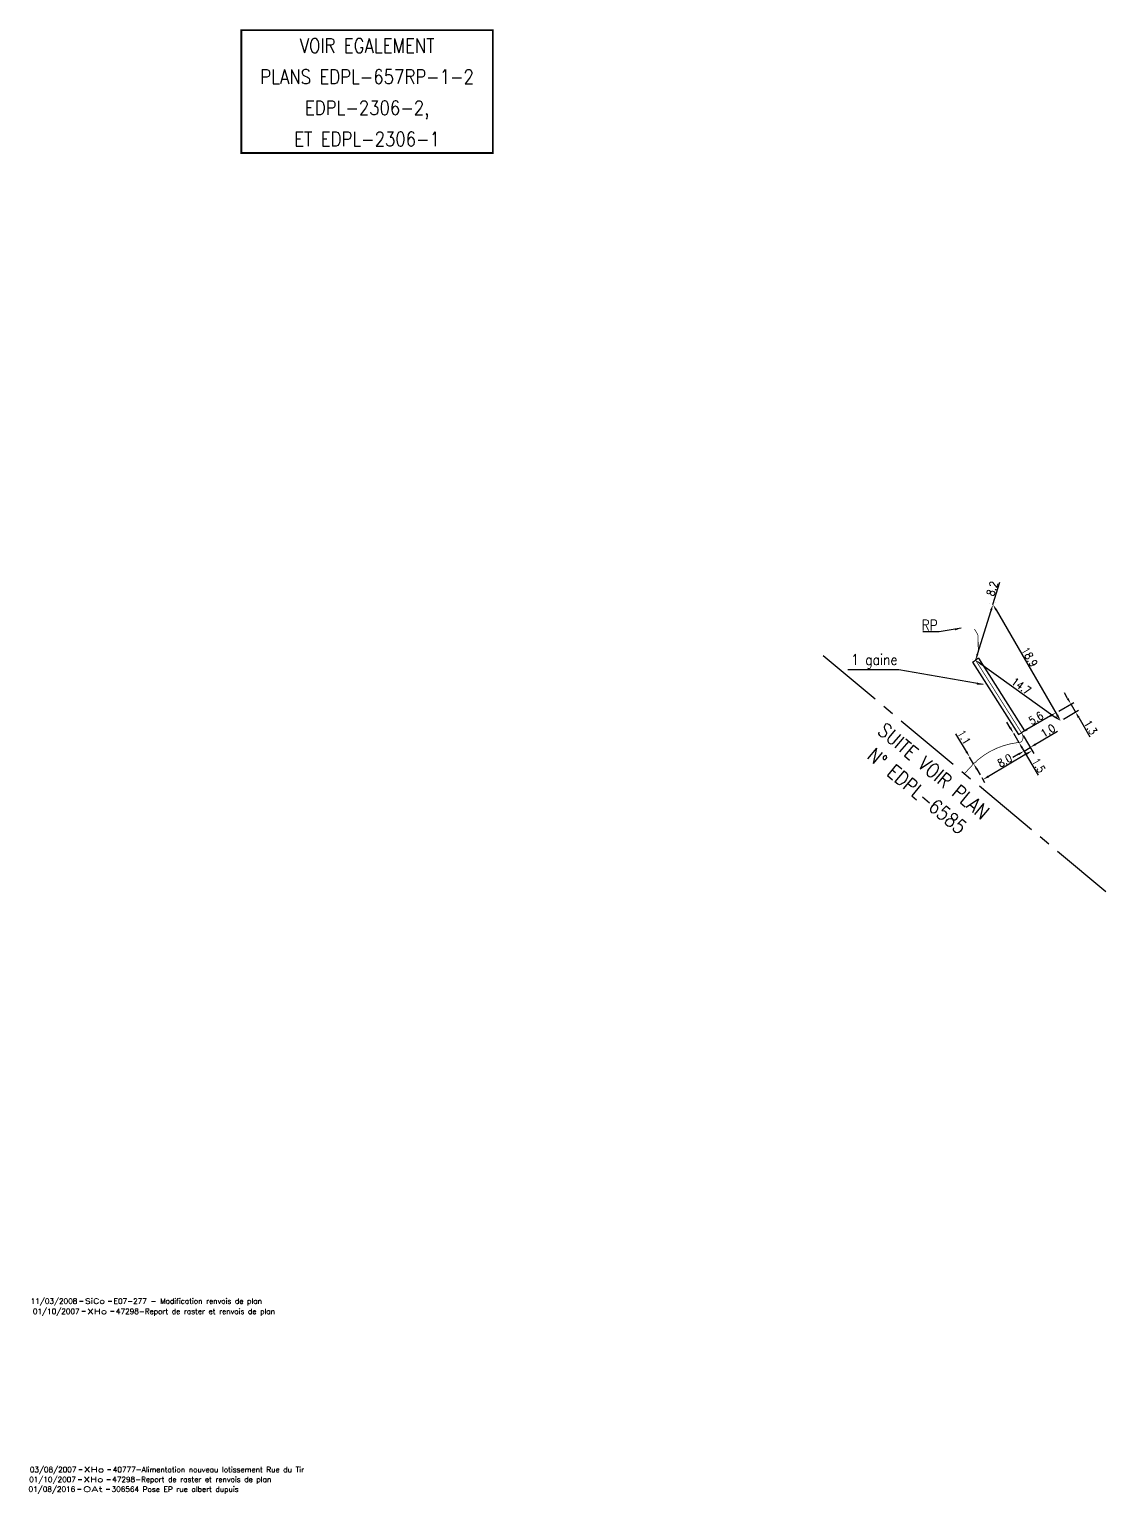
# Model space of a CAD drawing. Header units: millimetres. Extents: x 257011 to 257981, y 142997 to 144000.
# Drawn here: x 257011.1 to 257162.3, y 143735.6 to 143941.4 of the extents above; entities that cross this region are included whole.
import ezdxf
from ezdxf.enums import TextEntityAlignment as Align

# ---------------------------------------------------------------- set-up
doc = ezdxf.new("R2010")
doc.units = ezdxf.units.MM
doc.header["$PDMODE"] = 34
doc.linetypes.add('CENTER2', pattern=[28.575, 19.05, -3.175, 3.175, -3.175])
doc.linetypes.add('E_ST_Al', pattern=[2000, 1000, 1000])
doc.layers.get('0').update_dxf_attribs({"linetype": 'CONTINUOUS'})
doc.layers.get('DEFPOINTS').update_dxf_attribs({"linetype": 'CONTINUOUS'})
for name, color, linetype in [('E_100', 3, 'CONTINUOUS'), ('E_400', 7, 'CONTINUOUS'), ('E_900', 7, 'CONTINUOUS')]:
    doc.layers.add(name, color=color, linetype=linetype)
doc.layers.add('E_910', color=7, linetype='CONTINUOUS', plot=False)
doc.styles.get("Standard").update_dxf_attribs({"font": 'romans.shx', "width": 0.85})
doc.dimstyles.get("Standard").update_dxf_attribs({"dimtxt": 1.5, "dimasz": 1.2, "dimexe": 0.625, "dimexo": 0.625, "dimgap": 0.25, "dimtad": 1, "dimdec": 1, "dimzin": 0, "dimdsep": 46, "dimtxsty": 'Standard', "dimcen": -0.5, "dimadec": 0, "dimazin": 0, "dimtfac": 1, "dimtdec": 1, "dimtmove": 0, "dimatfit": 3, "dimfxl": 0, "dimtolj": 1, "dimtzin": 0, "dimarcsym": 0})

# ---------------------------------------------------------------- blocks, each defined once
blk = doc.blocks.new('GIS_MODF')
at = {"color": 0, "linetype": 'Continuous', "flags": 128}
for points in [[(-2.26, -0.01), (-1.76, -0.01)], [(1.76, -0.01), (2.26, -0.01)]]:
    blk.add_lwpolyline(points, dxfattribs=at)
at = {"color": 0, "linetype": 'Continuous'}
blk.add_attdef('DATE', text='', height=0.75, dxfattribs=at).set_placement((-2.58, -0.39), align=Align.RIGHT)
at = {"color": 0, "linetype": 'Continuous', "width": 3.590909}
blk.add_attdef('USER', text='', height=0.75, dxfattribs=at).set_placement((-1.52, -0.39), (1.31, -0.39), align=Align.FIT)
at = {"color": 0, "linetype": 'Continuous'}
blk.add_attdef('DESC', (2.53, -0.39), '', height=0.75, dxfattribs=at)
blk = doc.blocks.new('*D206')
at = {"layer": 'DEFPOINTS', "color": 0, "linetype": 'Continuous', "transparency": 16777216}
for p in [(257143.23, 143839.1), (257143.23, 143839.1), (257143.79, 143838.15)]:
    blk.add_point(p, dxfattribs=at)
at = {"layer": 'E_100', "color": 0, "linetype": 'Continuous', "lineweight": -2, "transparency": 16777216}
for p, q in [((257142.77, 143839.87), (257141.31, 143842.34)), ((257143.79, 143838.15), (257143.23, 143839.1)), ((257144.19, 143838.39), (257144.19, 143838.39)), ((257144.25, 143837.38), (257144.71, 143836.6))]:
    blk.add_line(p, q, dxfattribs=at)
at = {"layer": 'E_100', "color": 0, "linetype": 'Continuous', "transparency": 16777216}
for points in [[(257142.9, 143839.95), (257142.64, 143839.8), (257143.23, 143839.1)], [(257144.38, 143837.45), (257144.12, 143837.3), (257143.79, 143838.15)]]:
    blk.add_solid(points, dxfattribs=at)
at = {"layer": 'E_100', "color": 0, "linetype": 'Continuous', "transparency": 16777216, "insert": (257142.46, 143841.88), "char_height": 1.125, "attachment_point": 5, "rotation": 300.5715}
blk.add_mtext('\\A1;1.1', dxfattribs=at)
blk = doc.blocks.new('*D207')
at = {"layer": 'DEFPOINTS', "color": 0, "linetype": 'Continuous', "transparency": 16777216}
for p in [(257150.51, 143842.5), (257144.71, 143836.6), (257145.11, 143835.92)]:
    blk.add_point(p, dxfattribs=at)
at = {"layer": 'E_100', "color": 0, "linetype": 'Continuous', "lineweight": -2, "transparency": 16777216}
for p, q in [((257150.75, 143842.1), (257152.23, 143839.59)), ((257151.22, 143839.53), (257145.88, 143836.38)), ((257144.94, 143836.2), (257145.34, 143835.52))]:
    blk.add_line(p, q, dxfattribs=at)
at = {"layer": 'E_100', "color": 0, "linetype": 'Continuous', "transparency": 16777216}
for points in [[(257151.14, 143839.66), (257151.3, 143839.4), (257151.99, 143839.99)], [(257145.8, 143836.51), (257145.96, 143836.25), (257145.11, 143835.92)]]:
    blk.add_solid(points, dxfattribs=at)
at = {"layer": 'E_100', "color": 0, "linetype": 'Continuous', "transparency": 16777216, "insert": (257148.17, 143838.6), "char_height": 1.125, "attachment_point": 5, "rotation": 30.5715}
blk.add_mtext('\\A1;8.0', dxfattribs=at)
blk = doc.blocks.new('*D208')
at = {"layer": 'DEFPOINTS', "color": 0, "linetype": 'Continuous', "transparency": 16777216}
for p in [(257149.39, 143842.43), (257150.16, 143841.14), (257150.16, 143841.14)]:
    blk.add_point(p, dxfattribs=at)
at = {"layer": 'E_100', "color": 0, "linetype": 'Continuous', "lineweight": -2, "transparency": 16777216}
for p, q in [((257148.93, 143843.2), (257148.48, 143843.98)), ((257148.99, 143842.19), (257148.99, 143842.19)), ((257149.39, 143842.43), (257150.16, 143841.14)), ((257149.75, 143840.9), (257149.75, 143840.9)), ((257150.61, 143840.36), (257152.86, 143836.56))]:
    blk.add_line(p, q, dxfattribs=at)
at = {"layer": 'E_100', "color": 0, "linetype": 'Continuous', "transparency": 16777216}
for points in [[(257149.06, 143843.28), (257148.81, 143843.13), (257149.39, 143842.43)], [(257150.74, 143840.44), (257150.48, 143840.29), (257150.16, 143841.14)]]:
    blk.add_solid(points, dxfattribs=at)
at = {"layer": 'E_100', "color": 0, "linetype": 'Continuous', "transparency": 16777216, "insert": (257152.93, 143837.91), "char_height": 1.125, "attachment_point": 5, "rotation": 300.5715}
blk.add_mtext('\\A1;1.5', dxfattribs=at)
blk = doc.blocks.new('*D209')
at = {"layer": 'DEFPOINTS', "color": 0, "linetype": 'Continuous', "transparency": 16777216}
for p in [(257155.35, 143845.32), (257150.51, 143842.51), (257150.51, 143842.51)]:
    blk.add_point(p, dxfattribs=at)
at = {"layer": 'E_100', "color": 0, "linetype": 'Continuous', "lineweight": -2, "transparency": 16777216}
blk.add_line((257154.57, 143844.87), (257151.28, 143842.96), dxfattribs=at)
at = {"layer": 'E_100', "color": 0, "linetype": 'Continuous', "transparency": 16777216}
for points in [[(257154.49, 143845), (257154.64, 143844.74), (257155.35, 143845.32)], [(257151.21, 143843.09), (257151.36, 143842.83), (257150.51, 143842.51)]]:
    blk.add_solid(points, dxfattribs=at)
at = {"layer": 'E_100', "color": 0, "linetype": 'Continuous', "transparency": 16777216, "insert": (257152.55, 143844.57), "char_height": 1.125, "attachment_point": 5, "rotation": 30.1665}
blk.add_mtext('\\A1;5.6', dxfattribs=at)
blk = doc.blocks.new('*D210')
at = {"layer": 'DEFPOINTS', "color": 0, "linetype": 'Continuous', "transparency": 16777216}
for p in [(257146.5, 143860.54), (257156, 143844.2), (257156, 143844.2)]:
    blk.add_point(p, dxfattribs=at)
at = {"layer": 'E_100', "color": 0, "linetype": 'Continuous', "lineweight": -2, "transparency": 16777216}
for p, q in [((257146.91, 143860.78), (257146.91, 143860.78)), ((257146.95, 143859.76), (257155.55, 143844.98)), ((257156.41, 143844.44), (257156.41, 143844.44))]:
    blk.add_line(p, q, dxfattribs=at)
at = {"layer": 'E_100', "color": 0, "linetype": 'Continuous', "transparency": 16777216}
for points in [[(257147.08, 143859.84), (257146.83, 143859.69), (257146.5, 143860.54)], [(257155.68, 143845.05), (257155.42, 143844.9), (257156, 143844.2)]]:
    blk.add_solid(points, dxfattribs=at)
at = {"layer": 'E_100', "color": 0, "linetype": 'Continuous', "transparency": 16777216, "insert": (257151.66, 143853.15), "char_height": 1.125, "attachment_point": 5, "rotation": 300.1676}
blk.add_mtext('\\A1;18.9', dxfattribs=at)
blk = doc.blocks.new('*D211')
at = {"layer": 'DEFPOINTS', "color": 0, "linetype": 'Continuous', "transparency": 16777216}
for p in [(257146.5, 143860.54), (257146.5, 143860.54), (257144.07, 143852.71)]:
    blk.add_point(p, dxfattribs=at)
at = {"layer": 'E_100', "color": 0, "linetype": 'Continuous', "lineweight": -2, "transparency": 16777216}
for p, q in [((257146.5, 143860.54), (257147.47, 143863.67)), ((257144.34, 143853.57), (257146.24, 143859.68)), ((257146.05, 143860.68), (257146.05, 143860.68)), ((257143.63, 143852.85), (257143.63, 143852.85))]:
    blk.add_line(p, q, dxfattribs=at)
at = {"layer": 'E_100', "color": 0, "linetype": 'Continuous', "transparency": 16777216}
for points in [[(257146.09, 143859.73), (257146.38, 143859.64), (257146.5, 143860.54)], [(257144.2, 143853.61), (257144.48, 143853.52), (257144.07, 143852.71)]]:
    blk.add_solid(points, dxfattribs=at)
at = {"layer": 'E_100', "color": 0, "linetype": 'Continuous', "transparency": 16777216, "insert": (257146.4, 143862.76), "char_height": 1.125, "attachment_point": 5, "rotation": 72.7733}
blk.add_mtext('\\A1;8.2', dxfattribs=at)
blk = doc.blocks.new('*D212')
at = {"layer": 'DEFPOINTS', "color": 0, "linetype": 'Continuous', "transparency": 16777216}
for p in [(257144.07, 143852.71), (257156, 143844.2), (257156, 143844.2)]:
    blk.add_point(p, dxfattribs=at)
at = {"layer": 'E_100', "color": 0, "linetype": 'Continuous', "lineweight": -2, "transparency": 16777216}
for p, q in [((257144.35, 143853.09), (257144.35, 143853.09)), ((257144.81, 143852.19), (257155.27, 143844.72)), ((257156.27, 143844.58), (257156.27, 143844.58))]:
    blk.add_line(p, q, dxfattribs=at)
at = {"layer": 'E_100', "color": 0, "linetype": 'Continuous', "transparency": 16777216}
for points in [[(257144.89, 143852.31), (257144.72, 143852.06), (257144.07, 143852.71)], [(257155.35, 143844.85), (257155.18, 143844.6), (257156, 143844.2)]]:
    blk.add_solid(points, dxfattribs=at)
at = {"layer": 'E_100', "color": 0, "linetype": 'Continuous', "transparency": 16777216, "insert": (257150.47, 143849.07), "char_height": 1.125, "attachment_point": 5, "rotation": 324.4965}
blk.add_mtext('\\A1;14.7', dxfattribs=at)
blk = doc.blocks.new('*D213')
at = {"layer": 'DEFPOINTS', "color": 0, "linetype": 'Continuous', "transparency": 16777216}
for p in [(257155.35, 143845.32), (257158.1, 143845.42), (257156, 143844.2)]:
    blk.add_point(p, dxfattribs=at)
at = {"layer": 'E_100', "color": 0, "linetype": 'Continuous', "lineweight": -2, "transparency": 16777216}
for p, q in [((257157, 143847.33), (257156.55, 143848.1)), ((257155.75, 143845.56), (257157.86, 143846.78)), ((257156.41, 143844.44), (257158.51, 143845.66)), ((257157.45, 143846.55), (257158.1, 143845.42)), ((257158.56, 143844.65), (257160.13, 143841.93))]:
    blk.add_line(p, q, dxfattribs=at)
at = {"layer": 'E_100', "color": 0, "linetype": 'Continuous', "transparency": 16777216}
for points in [[(257157.13, 143847.4), (257156.87, 143847.25), (257157.45, 143846.55)], [(257158.69, 143844.72), (257158.43, 143844.57), (257158.1, 143845.42)]]:
    blk.add_solid(points, dxfattribs=at)
at = {"layer": 'E_100', "color": 0, "linetype": 'Continuous', "transparency": 16777216, "insert": (257160.22, 143843.27), "char_height": 1.125, "attachment_point": 5, "rotation": 300.1676}
blk.add_mtext('\\A1;1.3', dxfattribs=at)
blk = doc.blocks.new('*D214')
at = {"layer": 'DEFPOINTS', "color": 0, "linetype": 'Continuous', "transparency": 16777216}
for p in [(257150.51, 143842.5), (257150.63, 143840.34), (257151.73, 143840.44)]:
    blk.add_point(p, dxfattribs=at)
at = {"layer": 'E_100', "color": 0, "linetype": 'Continuous', "lineweight": -2, "transparency": 16777216}
for p, q in [((257150.75, 143842.1), (257151.97, 143840.04)), ((257152.5, 143840.9), (257155.57, 143842.71)), ((257150.09, 143839.48), (257149.32, 143839.02)), ((257150.87, 143839.93), (257151.73, 143840.44)), ((257150.87, 143839.93), (257151.11, 143839.53))]:
    blk.add_line(p, q, dxfattribs=at)
at = {"layer": 'E_100', "color": 0, "linetype": 'Continuous', "transparency": 16777216}
for points in [[(257152.43, 143841.03), (257152.58, 143840.77), (257151.73, 143840.44)], [(257150.02, 143839.61), (257150.17, 143839.35), (257150.87, 143839.93)]]:
    blk.add_solid(points, dxfattribs=at)
at = {"layer": 'E_100', "color": 0, "linetype": 'Continuous', "transparency": 16777216, "insert": (257154.23, 143842.79), "char_height": 1.125, "attachment_point": 5, "rotation": 30.5715}
blk.add_mtext('\\A1;1.0', dxfattribs=at)

msp = doc.modelspace()

# ---------------------------------------------------------------- linework, layer by layer
at = {"layer": 'E_100', "linetype": 'E_ST_Al', "const_width": 0.1, "flags": 128}
msp.add_lwpolyline([(257143.9, 143857.1), (257144.33, 143856.38, -0.111837), (257144.42, 143855.99), (257144.44, 143853.79), (257144.13, 143853.01, 0.239728), (257144.17, 143852.55), (257150.49, 143842.54, 0.01902), (257150.51, 143842.51, -0.255312), (257150.65, 143841.47, -0.305931), (257150.18, 143841.14, 0.023782), (257150.13, 143841.14), (257149.89, 143841.11, 0.00323), (257149.89, 143841.11, 0.164968), (257143.79, 143838.15), (257142.51, 143836.77)], format="xyb", dxfattribs=at)
at = {"layer": 'E_400', "color": 7, "linetype": 'CONTINUOUS'}
for p, q in [((257143.65, 143852.44), (257144.07, 143852.71)), ((257143.65, 143852.44), (257150.08, 143842.24)), ((257144.5, 143852.98), (257144.07, 143852.71)), ((257144.5, 143852.98), (257150.93, 143842.78)), ((257150.08, 143842.24), (257150.51, 143842.51)), ((257150.93, 143842.78), (257150.51, 143842.51))]:
    msp.add_line(p, q, dxfattribs=at)
at = {"layer": 'E_900', "const_width": 0.25}
msp.add_lwpolyline([(257040.92, 143941.23), (257076.25, 143941.23), (257076.25, 143923.98), (257040.92, 143923.98)], close=True, dxfattribs=at)
at = {"layer": 'E_900', "linetype": 'CENTER2', "ltscale": 0.5, "flags": 128}
msp.add_lwpolyline([(257122.67, 143853.36), (257162.35, 143820.19)], dxfattribs=at)

# ---------------------------------------------------------------- block references
at = {"layer": 'E_910'}
ref = msp.add_blockref('GIS_MODF', (257020.45, 143762.66), dxfattribs=at)
ref.add_attrib('DATE', '11/03/2008', dxfattribs={"layer": '0', "color": 0, "linetype": 'Continuous', "height": 0.75}).set_placement((257017.87, 143762.27), align=Align.RIGHT)
ref.add_attrib('USER', 'SiCo', dxfattribs={"layer": '0', "color": 0, "linetype": 'Continuous', "height": 0.75, "width": 1.215385}).set_placement((257018.93, 143762.27), (257021.75, 143762.27), align=Align.FIT)
ref.add_attrib('DESC', 'E07-277 - Modification renvois de plan', (257022.98, 143762.27), dxfattribs={"layer": '0', "color": 0, "linetype": 'Continuous', "height": 0.75})
ref = msp.add_blockref('GIS_MODF', (257020.77, 143761.22), dxfattribs=at)
ref.add_attrib('DATE', '01/10/2007', dxfattribs={"layer": '0', "color": 0, "linetype": 'Continuous', "height": 0.75}).set_placement((257018.19, 143760.83), align=Align.RIGHT)
ref.add_attrib('USER', 'XHo', dxfattribs={"layer": '0', "color": 0, "linetype": 'Continuous', "height": 0.75, "width": 1.362069}).set_placement((257019.25, 143760.83), (257022.07, 143760.83), align=Align.FIT)
ref.add_attrib('DESC', '47298-Report de raster et renvois de plan', (257023.3, 143760.83), dxfattribs={"layer": '0', "color": 0, "linetype": 'Continuous', "height": 0.75})
ref = msp.add_blockref('GIS_MODF', (257020.25, 143737.6), dxfattribs=at)
ref.add_attrib('DATE', '01/10/2007', dxfattribs={"layer": '0', "color": 0, "linetype": 'Continuous', "height": 0.75}).set_placement((257017.67, 143737.21), align=Align.RIGHT)
ref.add_attrib('USER', 'XHo', dxfattribs={"layer": '0', "color": 0, "linetype": 'Continuous', "height": 0.75, "width": 1.362069}).set_placement((257018.73, 143737.21), (257021.55, 143737.21), align=Align.FIT)
ref.add_attrib('DESC', '47298-Report de raster et renvois de plan', (257022.78, 143737.21), dxfattribs={"layer": '0', "color": 0, "linetype": 'Continuous', "height": 0.75})
ref = msp.add_blockref('GIS_MODF', (257020.33, 143738.98), dxfattribs=at)
ref.add_attrib('DATE', '03/08/2007', dxfattribs={"layer": '0', "color": 0, "linetype": 'Continuous', "height": 0.75}).set_placement((257017.75, 143738.59), align=Align.RIGHT)
ref.add_attrib('USER', 'XHo', dxfattribs={"layer": '0', "color": 0, "linetype": 'Continuous', "height": 0.75, "width": 1.362069}).set_placement((257018.81, 143738.59), (257021.63, 143738.59), align=Align.FIT)
ref.add_attrib('DESC', '40777-Alimentation nouveau lotissement Rue du Tir', (257022.86, 143738.59), dxfattribs={"layer": '0', "color": 0, "linetype": 'Continuous', "height": 0.75})
ref = msp.add_blockref('GIS_MODF', (257020.17, 143736.21), dxfattribs=at)
ref.add_attrib('DATE', '01/08/2016', dxfattribs={"layer": '0', "color": 0, "linetype": 'Continuous', "height": 0.75}).set_placement((257017.58, 143735.83), align=Align.RIGHT)
ref.add_attrib('USER', 'OAt', dxfattribs={"layer": '0', "color": 0, "linetype": 'Continuous', "height": 0.75, "width": 1.58}).set_placement((257018.65, 143735.83), (257021.47, 143735.83), align=Align.FIT)
ref.add_attrib('DESC', '306564 Pose EP rue albert dupuis', (257022.69, 143735.83), dxfattribs={"layer": '0', "color": 0, "linetype": 'Continuous', "height": 0.75})

# ---------------------------------------------------------------- texts
at = {"layer": 'E_100', "insert": (257138.76, 143856.87), "char_height": 1.5, "attachment_point": 9}
msp.add_mtext('\\A1;RP', dxfattribs=at)
at = {"layer": 'E_400', "insert": (257133.09, 143851.53), "char_height": 1.5, "attachment_point": 9}
msp.add_mtext('\\A1;1 gaine ', dxfattribs=at)
at = {"layer": 'E_900', "width": 0.85}
for s, p in [('VOIR EGALEMENT', (257058.58, 143938.06)), ('PLANS EDPL-657RP-1-2', (257058.58, 143933.69)), ('EDPL-2306-2,', (257058.58, 143929.32)), ('ET EDPL-2306-1', (257058.58, 143924.94))]:
    msp.add_text(s, height=2, dxfattribs=at).set_placement(p, align=Align.CENTER)
for s, p in [('SUITE VOIR PLAN', (257137.53, 143836.35)), ('N° EDPL-6585', (257135.2, 143833.55))]:
    msp.add_text(s, height=2, rotation=320.1045, dxfattribs=at).set_placement(p, align=Align.CENTER)

# ---------------------------------------------------------------- dimensions: what is measured, and where the dimension line sits
at = {"layer": 'E_100', "linetype": 'Continuous'}
for base, p1, p2, angle, picture, middle in [((257146.5, 143860.54), (257144.07, 143852.71), (257146.5, 143860.54), 252.7733, '*D211', (257147.12, 143862.54)), ((257156, 143844.2), (257146.5, 143860.54), (257156, 143844.2), 120.1676, '*D210', (257151.02, 143852.78)), ((257158.1, 143845.42), (257155.35, 143845.32), (257156, 143844.2), 120.1676, '*D213', (257159.57, 143842.9)), ((257150.51, 143842.51), (257155.35, 143845.32), (257150.51, 143842.51), 30.1665, '*D209', (257152.93, 143843.92)), ((257143.23, 143839.1), (257143.79, 143838.15), (257143.23, 143839.1), 300.5715, '*D206', (257141.81, 143841.5)), ((257150.16, 143841.14), (257149.39, 143842.43), (257150.16, 143841.14), 120.5715, '*D208', (257152.29, 143837.53)), ((257151.73, 143840.44), (257150.63, 143840.34), (257150.51, 143842.5), 210.5715, '*D214', (257154.61, 143842.14)), ((257145.11, 143835.92), (257150.51, 143842.5), (257144.71, 143836.6), 30.5715, '*D207', (257148.55, 143837.96))]:
    dim = msp.add_linear_dim(base=base, p1=p1, p2=p2, angle=angle, dimstyle='Standard', override={"dimscale": 0.75}, dxfattribs=at)
    dim.commit()
    dim.dimension.update_dxf_attribs({"geometry": picture, "text_midpoint": middle, "dimtype": 160})
dim = msp.add_linear_dim(base=(257156, 143844.2), p1=(257144.07, 143852.71), p2=(257156, 143844.2), angle=144.4965, text='14.7', dimstyle='Standard', override={"dimscale": 0.75}, dxfattribs=at)
dim.commit()
dim.dimension.update_dxf_attribs({"geometry": '*D212', "text_midpoint": (257150.04, 143848.45), "dimtype": 160})

# ---------------------------------------------------------------- leaders
at = {"layer": 'E_100', "annotation_type": 0, "has_hookline": 1, "hookline_direction": 1, "text_width": 2.12}
msp.add_leader([(257142.04, 143857.19), (257138.95, 143856.68)], dimstyle='Standard', override={"dimscale": 0.75}, dxfattribs=at)
at = {"layer": 'E_400', "annotation_type": 0, "has_hookline": 1, "hookline_direction": 1, "text_width": 6.98}
msp.add_leader([(257145.12, 143849.28), (257133.28, 143851.34)], dimstyle='Standard', override={"dimscale": 0.75}, dxfattribs=at)

doc.saveas('drawing.dxf')
